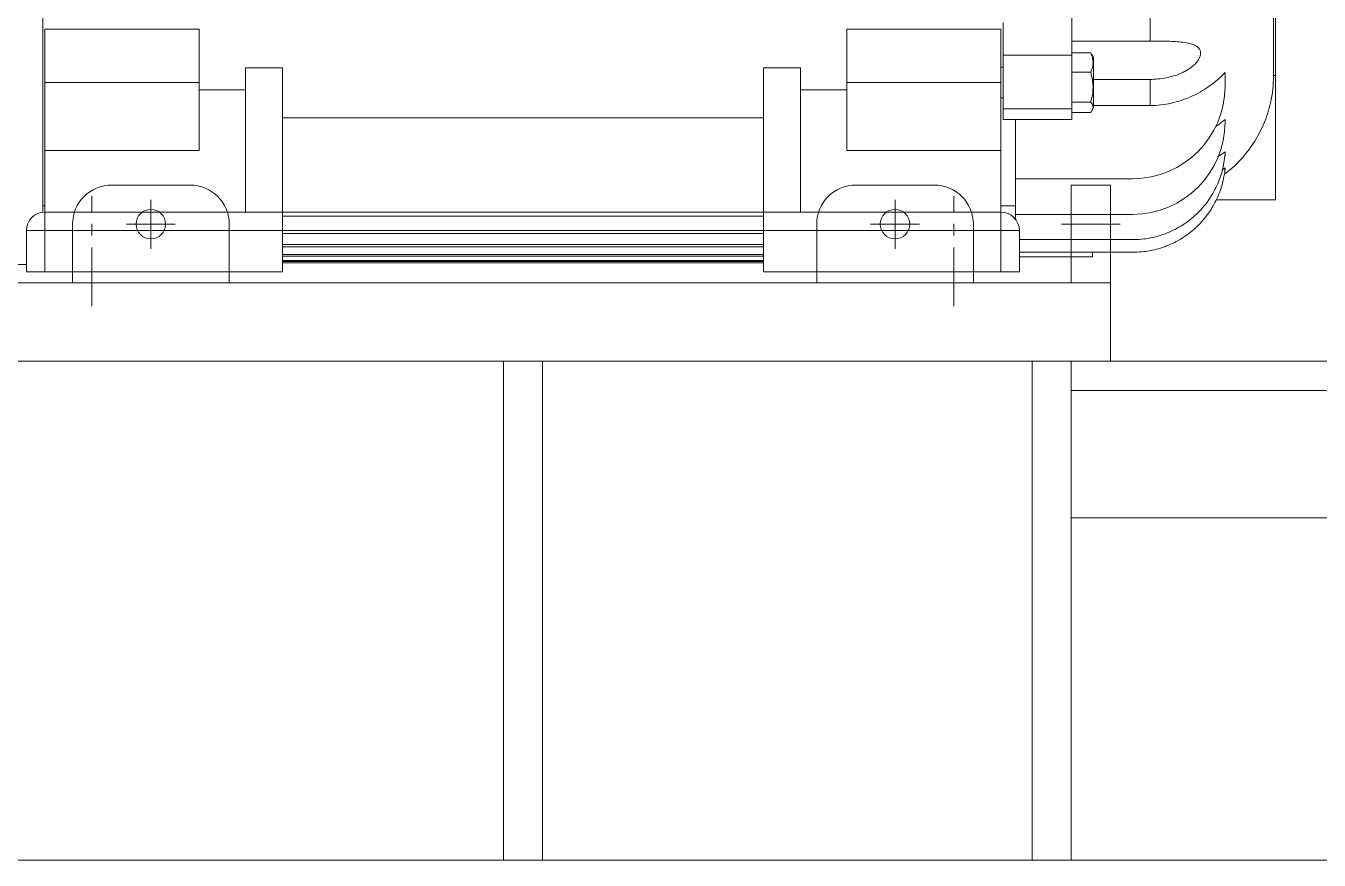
# Model space of a CAD drawing. Header units: inches. Extents: x -48 to 250, y -21 to 207.
# Drawn here: x 20.49 to 37, y 41.53 to 52.19 of the extents above; entities that cross this region are included whole.
import ezdxf

# ---------------------------------------------------------------- set-up
doc = ezdxf.new("R2010")
doc.units = ezdxf.units.IN
doc.header["$MEASUREMENT"] = 0
doc.linetypes.add('CENTER', pattern=[2, 1.25, -0.25, 0.25, -0.25])
doc.linetypes.add('CENTERX2', pattern=[0.8, 0.5, -0.1, 0.1, -0.1])
doc.layers.add('Centerline', color=5, linetype='CENTERX2', lineweight=5)
doc.layers.add('CL', color=1, linetype='CENTER', lineweight=5)

# ---------------------------------------------------------------- blocks, each defined once
blk = doc.blocks.new('MC6-284_286TS FRONT VIEW')
at = {"linetype": 'Continuous', "lineweight": 5}
for p, q in [((-4.25, 1.25), (-5.25, 1.25)), ((4.25, 1.25), (5.25, 1.25)), ((7.5, 1.25), (7, 1.25)), ((7, 1.25), (7, 0)), ((7.5, 1.25), (7.5, 0)), ((-5.75, 0.75), (-5.75, 0)), ((-3.75, 0), (-3.75, 0.75)), ((3.75, 0), (3.75, 0.75)), ((5.75, 0.75), (5.75, 0)), ((-7.5, 0), (7.5, 0)), ((6.5, 0), (7, 0)), ((7.5, -1), (7.5, 0)), ((-7.5, -1), (7.5, -1)), ((-0.25, -1), (-0.25, -7.375)), ((0.25, -1), (0.25, -7.375)), ((6.5, -1), (6.5, -7.375)), ((7, -7.375), (7, -1)), ((7.5, -1), (19.5, -1)), ((19.5, -1.375), (7, -1.375)), ((7, -3), (19.5, -3))]:
    blk.add_line(p, q, dxfattribs=at)
at = {"lineweight": 5}
for p, q in [((-6.5, -7.375), (-0.25, -7.375)), ((-0.25, -7.375), (0.25, -7.375)), ((0.25, -7.375), (6.5, -7.375)), ((6.5, -7.375), (7, -7.375))]:
    blk.add_line(p, q, dxfattribs=at)
at = {"linetype": 'Continuous', "lineweight": 5}
for centre in [(-4.75, 0.75), (4.75, 0.75)]:
    blk.add_circle(centre, 0.188, dxfattribs=at)
for centre, start, end in [((-5.25, 0.75), 90, 180), ((-4.25, 0.75), 0, 90), ((4.25, 0.75), 90, 180), ((5.25, 0.75), 0, 90)]:
    blk.add_arc(centre, 0.5, start, end, dxfattribs=at)
at = {"layer": 'CL', "color": 5, "linetype": 'Continuous', "lineweight": 5}
for p, q in [((-4.75, 0.437), (-4.75, 1.062)), ((4.75, 0.437), (4.75, 1.062)), ((-4.438, 0.75), (-5.063, 0.75)), ((4.438, 0.75), (5.063, 0.75)), ((7.625, 0.75), (6.875, 0.75))]:
    blk.add_line(p, q, dxfattribs=at)
blk = doc.blocks.new('HHI 286TS FRONT VIEW')
at = {"color": 7, "linetype": 'Continuous', "lineweight": 5}
for p, q in [((-19.63, 7.094), (-19.63, -6.222)), ((-3.917, -4.476), (-3.917, 4.476)), ((-3.894, -4.476), (-3.894, 4.476)), ((-5.492, -3.627), (-5.492, -4.036)), ((-7.37, -4.217), (-7.37, -3.797)), ((-6.492, -4.217), (-6.492, -3.74)), ((-19.602, -3.885), (-17.634, -3.885)), ((-19.602, -3.885), (-19.602, -4.566)), ((-17.634, -4.566), (-17.634, -3.885)), ((-9.366, -3.885), (-7.398, -3.885)), ((-9.366, -4.566), (-9.366, -3.885)), ((-7.398, -3.885), (-7.398, -4.566)), ((-6.492, -4.036), (-5.492, -4.036)), ((-7.37, -4.9), (-7.37, -4.217)), ((-7.37, -4.217), (-6.492, -4.217)), ((-6.252, -4.185), (-6.492, -4.185)), ((-6.492, -4.9), (-6.492, -4.217)), ((-6.252, -4.185), (-6.236, -4.21)), ((-6.217, -4.241), (-6.235, -4.209)), ((-6.217, -4.89), (-6.217, -4.241)), ((-17.043, -4.377), (-16.571, -4.377)), ((-17.043, -6.22), (-17.043, -4.377)), ((-16.571, -4.377), (-16.571, -6.22)), ((-10.429, -4.377), (-9.957, -4.377)), ((-10.429, -4.377), (-10.429, -6.22)), ((-9.957, -6.22), (-9.957, -4.377)), ((-7.37, -4.369), (-7.398, -4.369)), ((-6.252, -4.434), (-6.492, -4.434)), ((-4.535, -4.613), (-4.535, -4.439)), ((-19.602, -4.566), (-17.634, -4.566)), ((-19.602, -5.433), (-19.602, -4.566)), ((-17.634, -5.433), (-17.634, -4.566)), ((-7.398, -4.566), (-9.366, -4.566)), ((-9.366, -4.566), (-9.366, -5.433)), ((-7.398, -4.566), (-7.398, -5.433)), ((-5.492, -4.525), (-6.217, -4.525)), ((-5.492, -4.525), (-5.492, -4.859)), ((-3.917, -4.476), (-3.894, -4.476)), ((-3.894, -4.476), (-3.894, -6.063)), ((-17.634, -4.657), (-17.043, -4.657)), ((-9.957, -4.657), (-9.366, -4.657)), ((-7.398, -4.762), (-7.37, -4.762)), ((-7.37, -4.9), (-6.492, -4.9)), ((-7.37, -5.038), (-7.37, -4.9)), ((-6.252, -4.814), (-6.492, -4.814)), ((-6.492, -5.038), (-6.492, -4.9)), ((-6.492, -4.946), (-6.252, -4.946)), ((-6.235, -4.922), (-6.217, -4.89)), ((-5.492, -4.859), (-6.217, -4.859)), ((-16.571, -5.018), (-10.429, -5.018)), ((-7.37, -5.038), (-6.492, -5.038)), ((-7.213, -5.038), (-7.213, -5.794)), ((-4.535, -5.038), (-4.66, -5.132)), ((-4.535, -5.038), (-4.535, -5.069)), ((-19.602, -5.433), (-17.634, -5.433)), ((-19.602, -6.22), (-19.602, -5.433)), ((-7.398, -5.433), (-9.366, -5.433)), ((-7.398, -5.433), (-7.398, -6.22)), ((-4.535, -5.449), (-4.63, -5.514)), ((-4.535, -5.449), (-4.535, -5.504)), ((-4.535, -5.656), (-4.567, -5.676)), ((-4.535, -5.656), (-4.535, -5.683)), ((-7.213, -5.794), (-5.717, -5.794)), ((-7.213, -5.794), (-7.213, -6.25)), ((-3.894, -6.063), (-4.647, -6.063)), ((-19.63, -6.142), (-19.602, -6.142)), ((-16.571, -6.22), (-19.602, -6.22)), ((-19.602, -6.22), (-19.602, -6.457)), ((-16.571, -6.22), (-16.571, -6.457)), ((-16.571, -6.223), (-10.429, -6.223)), ((-10.429, -6.271), (-16.571, -6.271)), ((-7.398, -6.22), (-10.429, -6.22)), ((-10.429, -6.457), (-10.429, -6.22)), ((-7.398, -6.142), (-7.213, -6.142)), ((-7.398, -6.457), (-7.398, -6.22)), ((-7.213, -6.25), (-5.717, -6.25)), ((-7.213, -6.25), (-7.213, -6.31)), ((-19.839, -6.985), (-19.839, -6.457)), ((-19.839, -6.457), (-19.602, -6.457)), ((-19.602, -6.457), (-19.602, -6.985)), ((-16.571, -6.457), (-19.602, -6.457)), ((-16.571, -6.457), (-16.571, -6.985)), ((-16.571, -6.457), (-10.429, -6.457)), ((-10.429, -6.495), (-16.571, -6.495)), ((-10.429, -6.457), (-7.398, -6.457)), ((-10.429, -6.985), (-10.429, -6.457)), ((-7.398, -6.985), (-7.398, -6.457)), ((-7.161, -6.457), (-7.398, -6.457)), ((-7.161, -6.457), (-7.161, -6.985)), ((-7.161, -6.572), (-5.715, -6.572)), ((-16.571, -6.636), (-10.429, -6.636)), ((-10.429, -6.664), (-16.571, -6.664)), ((-16.571, -6.764), (-10.429, -6.764)), ((-7.161, -6.733), (-5.712, -6.733)), ((-6.228, -6.733), (-6.228, -6.791)), ((-5.712, -6.733), (-5.71, -6.733)), ((-19.839, -6.89), (-24.472, -6.89)), ((-10.429, -6.782), (-16.571, -6.782)), ((-16.571, -6.841), (-10.429, -6.841)), ((-10.429, -6.85), (-16.571, -6.85)), ((-16.571, -6.87), (-10.429, -6.87)), ((-16.571, -6.87), (-10.429, -6.87)), ((-6.228, -6.791), (-7.161, -6.791)), ((-19.839, -6.985), (-19.602, -6.985)), ((-19.602, -6.985), (-16.571, -6.985)), ((-10.429, -6.985), (-7.398, -6.985)), ((-7.398, -6.985), (-7.161, -6.985))]:
    blk.add_line(p, q, dxfattribs=at)
for centre, radius, start, end in [((-5.717, -4.613), 1.181, 270, 0), ((-5.717, -5.069), 1.181, 270, 0), ((-19.602, -6.457), 0.236, 90, 180), ((-7.398, -6.457), 0.236, 0, 90)]:
    blk.add_arc(centre, radius, start, end, dxfattribs=at)
for points, knots in [([(-5.492, -4.036), (-5.424, -4.036), (-5.357, -4.036), (-5.258, -4.038), (-5.225, -4.039), (-5.16, -4.042), (-5.128, -4.044), (-5.066, -4.051), (-5.036, -4.055), (-4.98, -4.067), (-4.953, -4.074), (-4.918, -4.09), (-4.907, -4.096), (-4.887, -4.11), (-4.878, -4.118), (-4.867, -4.131), (-4.864, -4.135), (-4.858, -4.145), (-4.856, -4.15), (-4.852, -4.161), (-4.85, -4.166), (-4.848, -4.177), (-4.848, -4.183), (-4.848, -4.202), (-4.85, -4.214), (-4.858, -4.24), (-4.863, -4.253), (-4.874, -4.272), (-4.878, -4.278), (-4.887, -4.291), (-4.892, -4.297), (-4.906, -4.315), (-4.917, -4.327), (-4.941, -4.349), (-4.953, -4.36), (-4.98, -4.38), (-4.993, -4.389), (-5.021, -4.407), (-5.036, -4.416), (-5.066, -4.432), (-5.081, -4.439), (-5.127, -4.46), (-5.159, -4.471), (-5.223, -4.491), (-5.256, -4.499), (-5.323, -4.512), (-5.356, -4.517), (-5.424, -4.523), (-5.458, -4.525), (-5.492, -4.525)], [0, 0, 0, 0, 0.125, 0.125, 0.1875, 0.1875, 0.25, 0.25, 0.3125, 0.3125, 0.375, 0.375, 0.40625, 0.40625, 0.4375, 0.4375, 0.453125, 0.453125, 0.46875, 0.46875, 0.484375, 0.484375, 0.5, 0.5, 0.53125, 0.53125, 0.5625, 0.5625, 0.578125, 0.578125, 0.59375, 0.59375, 0.625, 0.625, 0.65625, 0.65625, 0.6875, 0.6875, 0.71875, 0.71875, 0.75, 0.75, 0.8125, 0.8125, 0.875, 0.875, 0.9375, 0.9375, 1, 1, 1, 1]), ([(-6.252, -4.434), (-6.243, -4.413), (-6.235, -4.393), (-6.225, -4.352), (-6.222, -4.331), (-6.222, -4.299), (-6.223, -4.288), (-6.226, -4.267), (-6.228, -4.257), (-6.235, -4.226), (-6.243, -4.205), (-6.252, -4.185)], [0, 0, 0, 0, 0.25, 0.25, 0.5, 0.5, 0.625, 0.625, 0.75, 0.75, 1, 1, 1, 1]), ([(-6.252, -4.814), (-6.243, -4.783), (-6.235, -4.752), (-6.225, -4.689), (-6.222, -4.657), (-6.222, -4.608), (-6.223, -4.592), (-6.226, -4.56), (-6.228, -4.544), (-6.235, -4.496), (-6.243, -4.465), (-6.252, -4.434)], [0, 0, 0, 0, 0.25, 0.25, 0.5, 0.5, 0.625, 0.625, 0.75, 0.75, 1, 1, 1, 1]), ([(-4.535, -4.439), (-4.599, -4.503), (-4.667, -4.561), (-4.776, -4.638), (-4.813, -4.662), (-4.891, -4.707), (-4.931, -4.727), (-5.054, -4.782), (-5.138, -4.81), (-5.268, -4.839), (-5.312, -4.846), (-5.402, -4.856), (-5.447, -4.859), (-5.492, -4.859)], [0, 0, 0, 0, 0.25, 0.25, 0.375, 0.375, 0.5, 0.5, 0.75, 0.75, 0.875, 0.875, 1, 1, 1, 1]), ([(-4.545, -5.733), (-4.533, -5.725), (-4.448, -5.67), (-4.314, -5.531), (-4.153, -5.321), (-4.03, -5.082), (-3.959, -4.857), (-3.923, -4.653), (-3.919, -4.535), (-3.917, -4.476)], [0, 0, 0, 0, 0.029187, 0.208695, 0.393394, 0.573164, 0.758126, 0.878312, 1, 1, 1, 1]), ([(-6.252, -4.946), (-6.243, -4.935), (-6.235, -4.924), (-6.225, -4.903), (-6.222, -4.891), (-6.222, -4.875), (-6.223, -4.869), (-6.226, -4.858), (-6.228, -4.852), (-6.235, -4.836), (-6.243, -4.825), (-6.252, -4.814)], [0, 0, 0, 0, 0.25, 0.25, 0.5, 0.5, 0.625, 0.625, 0.75, 0.75, 1, 1, 1, 1]), ([(-5.715, -6.572), (-5.639, -6.572), (-5.565, -6.565), (-5.455, -6.544), (-5.419, -6.535), (-5.347, -6.514), (-5.311, -6.501), (-5.207, -6.46), (-5.14, -6.425), (-5.046, -6.365), (-5.015, -6.343), (-4.956, -6.297), (-4.928, -6.272), (-4.847, -6.195), (-4.798, -6.139), (-4.732, -6.047), (-4.712, -6.016), (-4.674, -5.951), (-4.657, -5.917), (-4.611, -5.816), (-4.586, -5.746), (-4.559, -5.636), (-4.552, -5.599), (-4.541, -5.524), (-4.537, -5.487), (-4.535, -5.449)], [0, 0, 0, 0, 0.125, 0.125, 0.1875, 0.1875, 0.25, 0.25, 0.375, 0.375, 0.4375, 0.4375, 0.5, 0.5, 0.625, 0.625, 0.6875, 0.6875, 0.75, 0.75, 0.875, 0.875, 0.9375, 0.9375, 1, 1, 1, 1]), ([(-5.712, -6.733), (-5.638, -6.733), (-5.566, -6.727), (-5.458, -6.706), (-5.423, -6.698), (-5.37, -6.683), (-5.352, -6.678), (-5.318, -6.666), (-5.3, -6.66), (-5.215, -6.627), (-5.15, -6.594), (-5.073, -6.546), (-5.058, -6.536), (-5.027, -6.515), (-5.012, -6.504), (-4.969, -6.471), (-4.941, -6.448), (-4.86, -6.374), (-4.812, -6.32), (-4.757, -6.247), (-4.746, -6.232), (-4.725, -6.202), (-4.715, -6.187), (-4.687, -6.14), (-4.669, -6.108), (-4.637, -6.043), (-4.622, -6.01), (-4.596, -5.942), (-4.585, -5.907), (-4.555, -5.801), (-4.542, -5.729), (-4.535, -5.656)], [0, 0, 0, 0, 0.125, 0.125, 0.1875, 0.1875, 0.21875, 0.21875, 0.25, 0.25, 0.375, 0.375, 0.40625, 0.40625, 0.4375, 0.4375, 0.5, 0.5, 0.625, 0.625, 0.65625, 0.65625, 0.6875, 0.6875, 0.75, 0.75, 0.8125, 0.8125, 0.875, 0.875, 1, 1, 1, 1])]:
    blk.add_open_spline(points, degree=3, knots=knots, dxfattribs=at)
at = {"layer": 'Centerline', "lineweight": 5, "ltscale": 1.5}
for p, q in [((-19.002, -7.421), (-19.002, -6.012)), ((-7.998, -7.421), (-7.998, -6.012))]:
    blk.add_line(p, q, dxfattribs=at)

msp = doc.modelspace()

# ---------------------------------------------------------------- linework, layer by layer
at = {"color": 7, "linetype": 'Continuous', "lineweight": 5}
msp.add_line((77.206, 41.534), (13.206, 41.534), dxfattribs=at)

# ---------------------------------------------------------------- block references
at = {"color": 7, "lineweight": 5}
msp.add_blockref('HHI 286TS FRONT VIEW', (40.339, 56.034), dxfattribs=at)
at = {"color": 7, "lineweight": 5, "ltscale": 3}
msp.add_blockref('MC6-284_286TS FRONT VIEW', (26.839, 48.909), dxfattribs=at)

doc.saveas('drawing.dxf')
